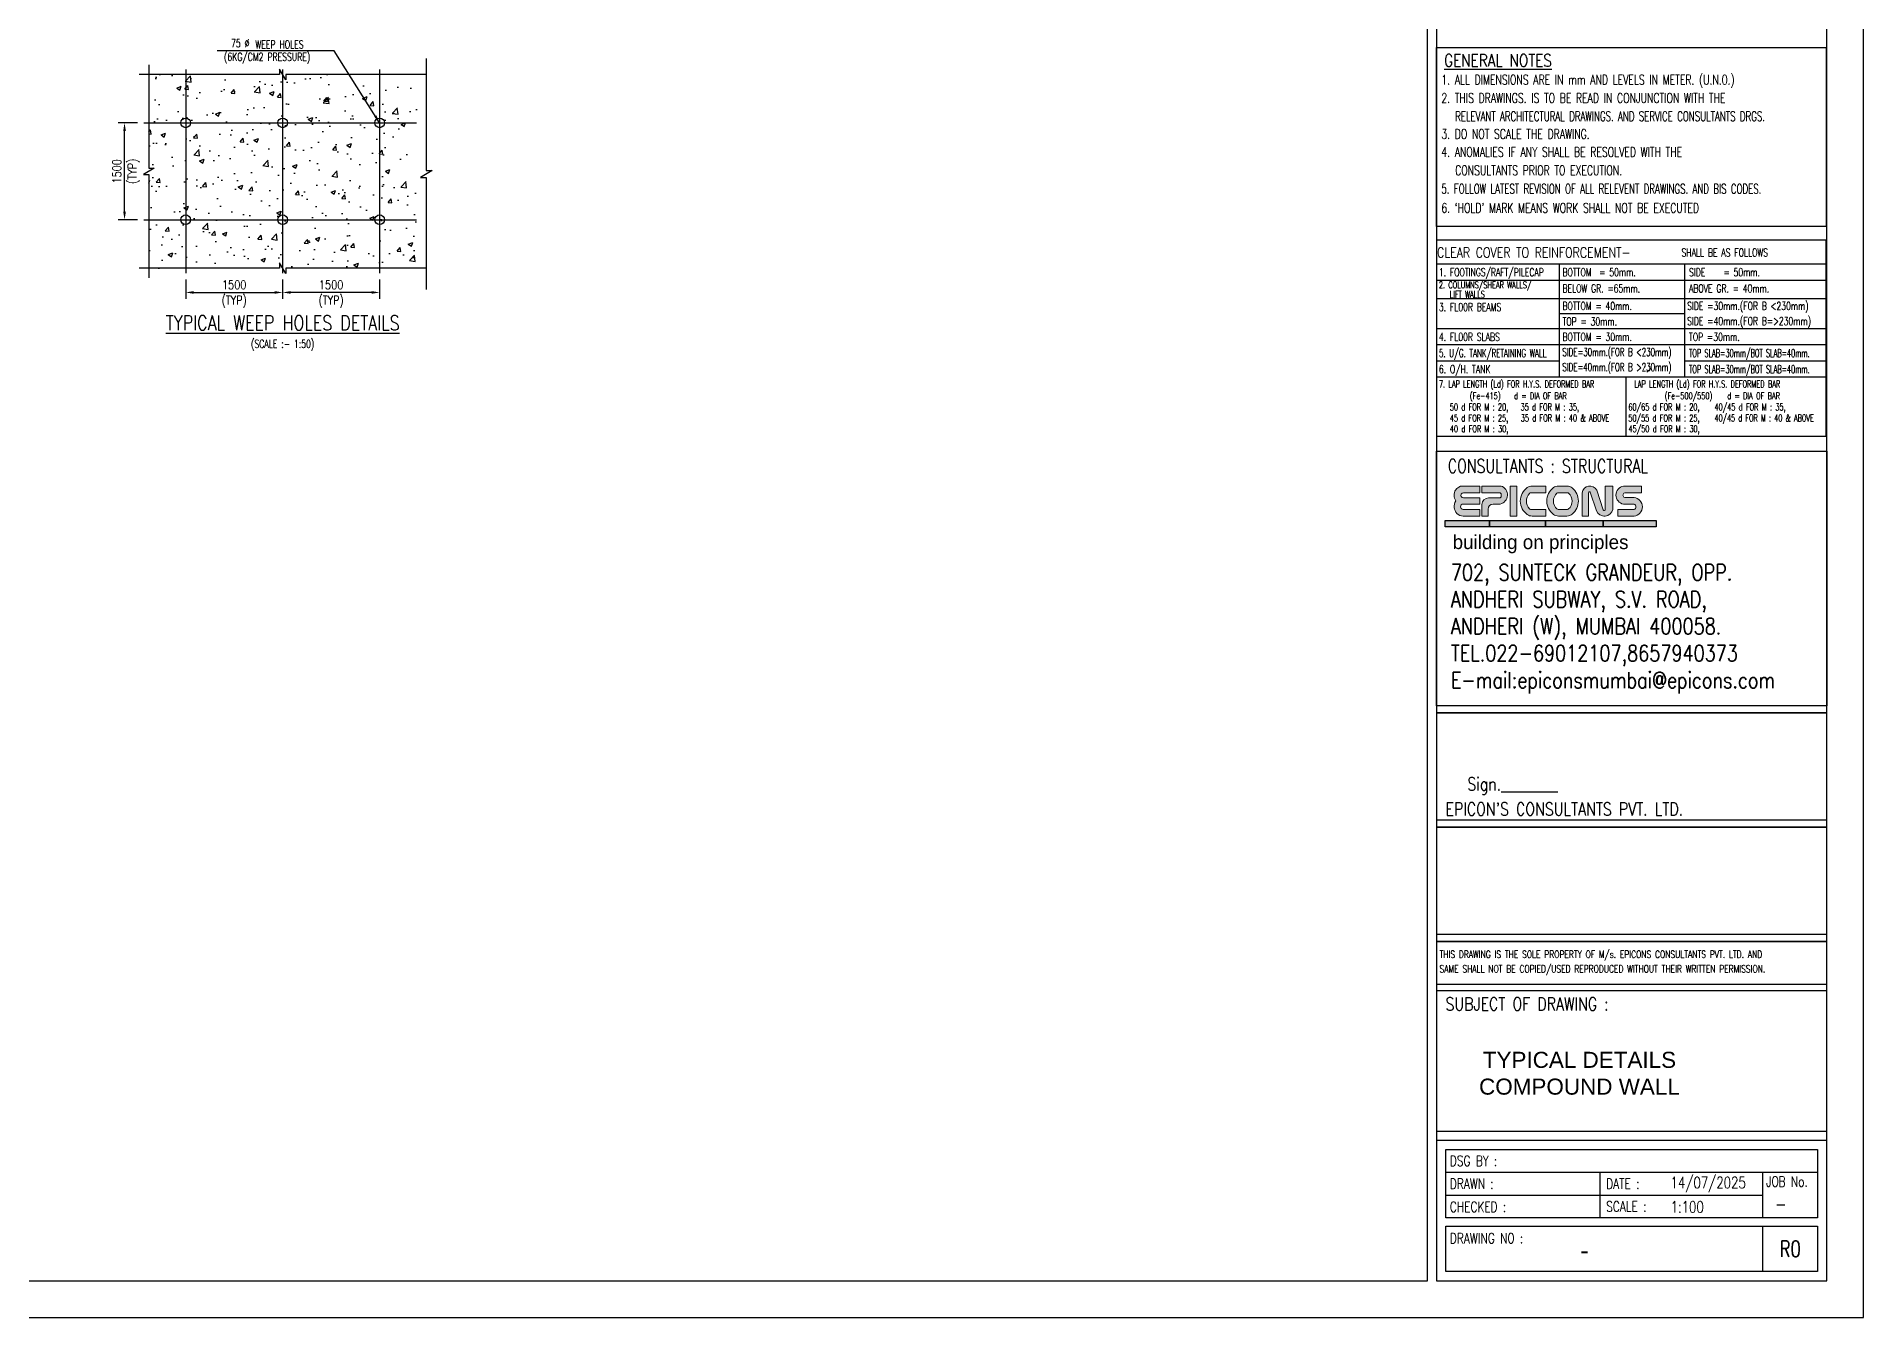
# Model space of a CAD drawing. Extents: x 324505 to 1272425, y -526289 to -156124.
# Drawn here: x 810959 to 867491, y -348663 to -309011 of the extents above; entities that cross this region are included whole.
import ezdxf
from ezdxf.enums import TextEntityAlignment as Align
from ezdxf.lldxf.tags import DXFTag

# ---------------------------------------------------------------- set-up
doc = ezdxf.new("R2010")
doc.units = 0
doc.header["$LTSCALE"] = 500
doc.header["$MEASUREMENT"] = 0
doc.header["$PDMODE"] = 35
doc.header["$PDSIZE"] = -15
doc.linetypes.add('CENTER2', pattern=[1.125, 0.75, -0.125, 0.125, -0.125])
doc.layers.get('DEFPOINTS').update_dxf_attribs({"color": 4})
doc.layers.add('00 ECPL LOGO', color=250, linetype='Continuous', lineweight=20)
doc.layers.add('HEADING-TXT', color=1, linetype='Continuous', lineweight=25)
for name, color, linetype in [('DIM1', 5, 'Continuous'), ('LINE CUT', 8, 'Continuous'), ('note t', 2, 'Continuous'), ('notes', 1, 'Continuous'), ('S-CENTER LINE', 8, 'CENTER2'), ('S-CONCRET LINE', 4, 'Continuous'), ('S-DIM-1', 5, 'Continuous'), ('S-PCC', 9, 'Continuous'), ('S-TEXT', 2, 'Continuous'), ('S-TEXT-1', 4, 'Continuous'), ('S-TITIL', 6, 'Continuous'), ('s_TITILE', 9, 'Continuous'), ('ss_TITILE', 9, 'Continuous'), ('TEXT1', 2, 'Continuous'), ('TITLE', 4, 'Continuous')]:
    doc.layers.add(name, color=color, linetype=linetype)
doc.styles.add('1PTT-GFC Sheet$0$1PTT-GFC Sheet$0$a-texts', font='simplex.shx', dxfattribs={"width": 0.75})
doc.styles.add('a-textb', font='arial.ttf')
doc.styles.add('a-texts', font='simplex.shx', dxfattribs={"width": 0.75})
doc.styles.add('D', font='simplex.shx', dxfattribs={"height": 200})
doc.styles.add('ROMANS', font='simplex.shx', dxfattribs={"width": 0.8, "height": 275, "bigfont": 'bigfont.shx'})
doc.styles.add('VA_ROOM_TEXT', font='GOTHIC.TTF')
tags = doc.linetypes.add('CENTER', pattern=[2, 1.25, -0.25, 0.25, -0.25]).pattern_tags.tags
tags[10:11] = [DXFTag(74, 4), DXFTag(75, 0), DXFTag(340, '0'), DXFTag(46, 1.0), DXFTag(50, 0.0), DXFTag(44, 0.0), DXFTag(45, 0.0)]
tags[8:9] = [DXFTag(74, 4), DXFTag(75, 0), DXFTag(340, '0'), DXFTag(46, 1.0), DXFTag(50, 0.0), DXFTag(44, 0.0), DXFTag(45, 0.0)]
tags[6:7] = [DXFTag(74, 4), DXFTag(75, 0), DXFTag(340, '0'), DXFTag(46, 1.0), DXFTag(50, 0.0), DXFTag(44, 0.0), DXFTag(45, 0.0)]
tags[4:5] = [DXFTag(74, 4), DXFTag(75, 0), DXFTag(340, '0'), DXFTag(46, 1.0), DXFTag(50, 0.0), DXFTag(44, 0.0), DXFTag(45, 0.0)]
doc.dimstyles.new('dim100', dxfattribs={"dimtxt": 250, "dimasz": 250, "dimexe": 200, "dimexo": 200, "dimgap": 100, "dimtad": 1, "dimdec": 0, "dimzin": 0, "dimdsep": 46, "dimtxsty": 'ROMANS', "dimcen": 0, "dimclrd": 5, "dimclre": 5, "dimclrt": 4, "dimadec": 0, "dimazin": 0, "dimtfac": 1, "dimtdec": 0, "dimtix": 1, "dimtofl": 0, "dimtmove": 2, "dimatfit": 3, "dimfxl": 0, "dimtolj": 1, "dimtzin": 0, "dimlwd": -1, "dimlwe": -1, "dimarcsym": 0})
doc.dimstyles.new('dim50', dxfattribs={"dimtxt": 250, "dimasz": 250, "dimexe": 200, "dimexo": 200, "dimgap": 100, "dimtad": 1, "dimdec": 0, "dimlfac": 0.5, "dimzin": 0, "dimdsep": 46, "dimtxsty": 'ROMANS', "dimcen": 0, "dimclrd": 5, "dimclre": 5, "dimclrt": 4, "dimadec": 0, "dimazin": 0, "dimtfac": 1, "dimtdec": 0, "dimtix": 1, "dimtofl": 0, "dimtmove": 2, "dimatfit": 3, "dimfxl": 0, "dimtolj": 1, "dimtzin": 0, "dimlwd": -1, "dimlwe": -1, "dimarcsym": 0})

# ---------------------------------------------------------------- blocks, each defined once
blk = doc.blocks.new('*D489')
at = {"layer": 'DEFPOINTS', "color": 0}
for p in [(815575, -316333), (818575, -316333), (818575, -316933)]:
    blk.add_point(p, dxfattribs=at)
at = {"layer": 'S-DIM-1', "color": 5}
for p, q in [((815575, -316533), (815575, -317133)), ((818575, -316533), (818575, -317133)), ((815825, -316933), (818325, -316933))]:
    blk.add_line(p, q, dxfattribs=at)
for points in [[(815825, -316891), (815825, -316975), (815575, -316933)], [(818325, -316891), (818325, -316975), (818575, -316933)]]:
    blk.add_solid(points, dxfattribs=at)
at = {"layer": 'S-DIM-1', "color": 4, "char_height": 275, "style": 'ROMANS'}
for s, insert, attachment_point in [('\\A1;1500', (817075, -316833), 8), ('\\A1;(TYP)', (817075, -317033), 2)]:
    blk.add_mtext(s, dxfattribs=dict(at, insert=insert, attachment_point=attachment_point))
blk = doc.blocks.new('*D490')
at = {"layer": 'DEFPOINTS', "color": 0}
for p in [(813682, -311683), (814282, -311683), (814282, -314683)]:
    blk.add_point(p, dxfattribs=at)
at = {"layer": 'S-DIM-1', "color": 5}
for p, q in [((814082, -311683), (813482, -311683)), ((813682, -314433), (813682, -311933)), ((814082, -314683), (813482, -314683))]:
    blk.add_line(p, q, dxfattribs=at)
for points in [[(813641, -311933), (813724, -311933), (813682, -311683)], [(813641, -314433), (813724, -314433), (813682, -314683)]]:
    blk.add_solid(points, dxfattribs=at)
at = {"layer": 'S-DIM-1', "color": 4, "char_height": 275, "rotation": 90, "style": 'ROMANS'}
for s, insert, attachment_point in [('\\A1;1500', (813582, -313183), 8), ('\\A1;(TYP)', (813782, -313183), 2)]:
    blk.add_mtext(s, dxfattribs=dict(at, insert=insert, attachment_point=attachment_point))
blk = doc.blocks.new('*D491')
at = {"layer": 'DEFPOINTS', "color": 0}
for p in [(818575, -316333), (821575, -316333), (818575, -316933)]:
    blk.add_point(p, dxfattribs=at)
at = {"layer": 'S-DIM-1', "color": 5}
for p, q in [((818575, -316533), (818575, -317133)), ((821575, -316533), (821575, -317133)), ((821325, -316933), (818825, -316933))]:
    blk.add_line(p, q, dxfattribs=at)
for points in [[(818825, -316891), (818825, -316975), (818575, -316933)], [(821325, -316891), (821325, -316975), (821575, -316933)]]:
    blk.add_solid(points, dxfattribs=at)
at = {"layer": 'S-DIM-1', "color": 4, "char_height": 275, "style": 'ROMANS'}
for s, insert, attachment_point in [('\\A1;1500', (820075, -316833), 8), ('\\A1;(TYP)', (820075, -317033), 2)]:
    blk.add_mtext(s, dxfattribs=dict(at, insert=insert, attachment_point=attachment_point))
blk = doc.blocks.new('zw$155A')
at = {"layer": '00 ECPL LOGO'}
h = blk.add_hatch(color=152, dxfattribs=at)
h.dxf.hatch_style = 1
h.paths.add_polyline_path([(79640, 17972), (79640, 18120), (79271, 18120, 0.261636), (79116, 18033, 0.285841), (79118, 17796, 0.344902), (79145, 17521, 0.204992), (79277, 17465), (79640, 17465), (79640, 17610), (79286, 17610, -1), (79277, 17727), (79640, 17727), (79640, 17861), (79286, 17861, -1), (79283, 17972)])
h = blk.add_hatch(color=152, dxfattribs=at)
h.dxf.hatch_style = 1
h.paths.add_polyline_path([(80107, 18120), (79689, 18120), (79689, 17972), (80086, 17972, -0.440545), (80086, 17861), (79834, 17861, 0.414214), (79689, 17716), (79689, 17465), (79825, 17465), (79825, 17618, -0.414214), (79934, 17727), (80086, 17727, 0.757811)])
h.paths.add_polyline_path([(80446, 18120), (80304, 18120), (80304, 17465), (80446, 17465)])
h.paths.add_polyline_path([(81081, 18120), (80782, 18120, 0.154275), (80677, 18087, 0.519672), (80677, 17498, 0.154275), (80782, 17465), (81081, 17465), (81081, 17610), (80750, 17610, -0.210356), (80723, 17622, -0.388707), (80723, 17960, -0.210356), (80750, 17972), (81081, 17972)])
h.paths.add_polyline_path([(81540, 18120), (81355, 18120, 0.159018), (81248, 18085, 0.507969), (81248, 17500, 0.159018), (81355, 17465), (81540, 17465, 0.173791), (81656, 17506, 0.472311), (81656, 18078, 0.173791)])
h.paths.add_polyline_path([(81553, 17972, -0.185052), (81577, 17962, -0.445894), (81577, 17619, -0.185052), (81553, 17610), (81348, 17610, -0.185052), (81323, 17619, -0.445894), (81323, 17962, -0.185052), (81348, 17972)], flags=16)
h.paths.add_polyline_path([(82190, 18031, 0.723435), (81870, 17972), (81870, 17465), (82011, 17465), (82011, 17972, -0.723435), (82047, 17986), (82181, 17579, 0.724077), (82538, 17610), (82538, 18120), (82376, 18120), (82376, 17612, -0.755661), (82333, 17598)])
h.paths.add_polyline_path([(83163, 18120), (82770, 18120, 0.823713), (82770, 17724), (83001, 17724, -0.713272), (83001, 17610), (82649, 17610), (82649, 17465), (83001, 17465, 0.900309), (83001, 17871), (82798, 17871, -0.746931), (82798, 17972), (83163, 17972)])
at = {"layer": 'S-TEXT'}
h = blk.add_hatch(color=142, dxfattribs=at)
h.dxf.hatch_style = 1
h.paths.add_polyline_path([(78890, 17369), (78890, 17231), (79850, 17231), (79850, 17369)])
h = blk.add_hatch(color=9, dxfattribs=at)
h.dxf.hatch_style = 1
h.paths.add_polyline_path([(79850, 17369), (81076, 17369), (81076, 17231), (79850, 17231)])
h = blk.add_hatch(color=142, dxfattribs=at)
h.dxf.hatch_style = 1
h.paths.add_polyline_path([(81076, 17231), (82333, 17231), (82333, 17369), (81076, 17369)])
h = blk.add_hatch(color=4, dxfattribs=at)
h.dxf.hatch_style = 1
h.paths.add_polyline_path([(82333, 17369), (82333, 17231), (83486, 17231), (83486, 17369)])
at = {"layer": '00 ECPL LOGO', "color": 152}
for p, q in [((79640, 18120, 0), (79271, 18120, 0)), ((79286, 17972, 0), (79640, 17972, 0)), ((80107, 18120, 0), (79689, 18120, 0)), ((80304, 18120, 0), (80446, 18120, 0)), ((80304, 18120, 0), (80304, 17465, 0)), ((80446, 18120, 0), (80446, 17465, 0)), ((80750, 17972, 0), (81081, 17972, 0)), ((80782, 18120, 0), (81081, 18120, 0)), ((81081, 17972, 0), (81081, 18120, 0)), ((81348, 17972, 0), (81553, 17972, 0)), ((81355, 18120, 0), (81540, 18120, 0)), ((81870, 17972, 0), (81870, 17465, 0)), ((82011, 17972, 0), (82011, 17465, 0)), ((82047, 17986, 0), (82181, 17579, 0)), ((82190, 18031, 0), (82333, 17598, 0)), ((82376, 18120, 0), (82538, 18120, 0)), ((82538, 18120, 0), (82376, 18120, 0)), ((82376, 18120, 0), (82376, 17610, 0)), ((82538, 18120, 0), (82538, 17610, 0)), ((82538, 17972, 0), (82538, 17972, 0)), ((82770, 18120, 0), (83163, 18120, 0)), ((83163, 18120, 0), (82770, 18120, 0)), ((82798, 17972, 0), (83163, 17972, 0)), ((83163, 17972, 0), (83163, 18120, 0)), ((79277, 17727, 0), (79640, 17727, 0)), ((79640, 17610, 0), (79277, 17610, 0)), ((79640, 17861, 0), (79286, 17861, 0)), ((79640, 17727, 0), (79640, 17861, 0)), ((79640, 17465, 0), (79640, 17610, 0)), ((79689, 17716, 0), (79689, 17465, 0)), ((79825, 17618, 0), (79825, 17465, 0)), ((80086, 17861, 0), (79834, 17861, 0)), ((79934, 17727, 0), (80086, 17727, 0)), ((80750, 17610, 0), (81081, 17610, 0)), ((81081, 17465, 0), (81081, 17610, 0)), ((81348, 17610, 0), (81553, 17610, 0)), ((82538, 17610, 0), (82538, 17610, 0)), ((82649, 17465, 0), (82649, 17610, 0)), ((82649, 17610, 0), (83001, 17610, 0)), ((83001, 17724, 0), (82770, 17724, 0)), ((83001, 17871, 0), (82798, 17871, 0)), ((79277, 17465, 0), (79640, 17465, 0)), ((79689, 17465, 0), (79825, 17465, 0)), ((80304, 17465, 0), (80446, 17465, 0)), ((80782, 17465, 0), (81081, 17465, 0)), ((81540, 17465, 0), (81355, 17465, 0)), ((81870, 17465, 0), (82011, 17465, 0)), ((82347, 17465, 0), (82376, 17465, 0)), ((82376, 17466, 0), (82376, 17465, 0)), ((82649, 17465, 0), (83001, 17465, 0)), ((82649, 17465, 0), (83001, 17465, 0))]:
    blk.add_line(p, q, dxfattribs=at)
at = {"layer": '00 ECPL LOGO', "color": 152, "elevation": 0}
for points in [[(79271, 18120), (79640, 18120), (79640, 17972)], [(80086, 17972), (79689, 17972), (79689, 18120), (80107, 18120)], [(80304, 18120), (80446, 18120)], [(80782, 18120), (81081, 18120)], [(81355, 18120), (81540, 18120)], [(82376, 18120), (82538, 18120)], [(82770, 18120), (83163, 18120)]]:
    blk.add_lwpolyline(points, dxfattribs=at)
at = {"layer": '00 ECPL LOGO', "color": 152}
for centre, radius, start, end in [((79307, 17916, 0), 224, 148.648, 212.4563), ((79271, 17938, 0), 182, 90, 148.648), ((79284, 17916, 0), 55.4, 88.7637, 271.2363), ((80042, 17926, 0), 204, 282.7188, 71.3398), ((80036, 17916, 0), 75.1, 312.4487, 47.5513), ((80884, 17792, 0), 360, 125.0807, 234.9193), ((80908, 17791, 0), 250, 137.5171, 222.4829), ((80782, 17938, 0), 182, 90, 125.0807), ((80750, 17935, 0), 36.3, 90, 137.5171), ((81462, 17792, 0), 362, 126.1417, 233.8583), ((81477, 17791, 0), 231, 131.9364, 228.0636), ((81355, 17938, 0), 182, 90, 126.1417), ((81348, 17935, 0), 36.3, 90, 131.9364), ((81540, 17938, 0), 182, 50.5638, 90), ((81553, 17935, 0), 36.3, 48.0636, 90), ((81423, 17791, 0), 231, 311.9364, 48.0636), ((81420, 17792, 0), 370, 309.4362, 50.5638), ((82040, 17949, 0), 171, 28.75, 172.2831), ((82031, 17973, 0), 20.3, 40.0191, 183.5523), ((82808, 17922, 0), 201, 101.0425, 258.9575), ((82813, 17921, 0), 52.5, 106.4856, 253.5144), ((79307, 17676, 0), 224, 147.5437, 223.6612), ((79277, 17647, 0), 182, 223.6612, 270), ((79282, 17669, 0), 58.8, 94.0242, 265.9758), ((79834, 17716, 0), 145, 90, 180), ((79934, 17618, 0), 109, 90, 180), ((80750, 17647, 0), 36.3, 222.4829, 270), ((81348, 17647, 0), 36.3, 228.0636, 270), ((81553, 17647, 0), 36.3, 270, 311.9364), ((82355, 17653, 0), 189, 203.2219, 346.755), ((82352, 17611, 0), 23.9, 214.0796, 357.6127), ((82980, 17668, 0), 204, 276.006, 83.994), ((82982, 17667, 0), 60.3, 289.0016, 70.9984), ((80782, 17647, 0), 182, 234.9193, 270), ((81355, 17647, 0), 182, 233.8583, 270), ((81540, 17647, 0), 182, 270, 309.4362)]:
    blk.add_arc(centre, radius, start, end, dxfattribs=at)
at = {"layer": 'DIM1', "color": 7}
blk.add_lwpolyline([(78700, 27673), (87187, 27673), (87187, 23777), (78700, 23777)], close=True, dxfattribs=at)
at = {"layer": 'notes', "color": 4}
blk.add_line((83278, 20599), (83368, 20682), dxfattribs=at)
at = {"layer": 'S-TEXT', "color": 7, "elevation": 0}
for points in [[(78890, 17369), (79850, 17369), (79850, 17231), (78890, 17231)], [(79850, 17369), (81076, 17369), (81076, 17231), (79850, 17231)], [(81076, 17369), (82333, 17369), (82333, 17231), (81076, 17231)], [(82333, 17369), (83486, 17369), (83486, 17231), (82333, 17231)]]:
    blk.add_lwpolyline(points, close=True, dxfattribs=at)
at = {"layer": 's_TITILE', "color": 1}
for p, q in [((78900, 2172), (78900, 3660)), ((78900, 3660), (87000, 3660)), ((87000, 3660), (87000, 2172)), ((78900, 3164), (87000, 3164)), ((82265, 2172), (82265, 3164)), ((85810, 2172), (85810, 3164)), ((78900, 2668), (85810, 2668)), ((87000, 2172), (78900, 2172)), ((78900, 1000), (78900, 1992)), ((78900, 1992), (87000, 1992)), ((85810, 1000), (85810, 1992)), ((87000, 1992), (87000, 1000)), ((87000, 1000), (78900, 1000))]:
    blk.add_line(p, q, dxfattribs=at)
at = {"layer": 's_TITILE', "color": 7}
blk.add_lwpolyline([(0, 0), (88000, 0), (88000, 58000), (0, 58000)], close=True, dxfattribs=at)
at = {"layer": 's_TITILE', "color": 1}
for points in [[(1300, 800), (78500, 800), (78500, 57200), (1300, 57200)], [(87200, 57200), (78700, 57200), (78700, 800), (87200, 800)], [(87200, 18877), (87200, 13333), (78700, 13333), (78700, 18877)], [(78700, 4060), (87200, 4060), (87200, 7119), (78700, 7119)], [(78700, 800), (87200, 800), (87200, 3860), (78700, 3860)]]:
    blk.add_lwpolyline(points, close=True, dxfattribs=at)
for points in [[(78700, 13178), (78700, 10842), (87200, 10842), (87200, 13178), (78700, 13178), (87200, 13178)], [(78700, 13178), (78700, 10842), (87200, 10842), (87200, 13178), (78700, 13178), (87200, 13178)], [(78700, 10687), (78700, 8351), (87200, 8351), (87200, 10687), (78700, 10687), (87200, 10687)], [(78700, 8196), (78700, 7266), (87200, 7266), (87200, 8196), (78700, 8196), (87200, 8196)]]:
    blk.add_lwpolyline(points, dxfattribs=at)
at = {"layer": 'TEXT1', "color": 5}
for p, q in [((87187, 22602), (78700, 22602)), ((87187, 22196), (78700, 22196)), ((87187, 22196), (78700, 22196)), ((87187, 21545), (78700, 21545)), ((84111, 21871), (81379, 21871)), ((87187, 21193), (78700, 21193)), ((87187, 21193), (78700, 21193)), ((81379, 20841), (78700, 20841)), ((87187, 20841), (84111, 20841)), ((87187, 20489), (78700, 20489))]:
    blk.add_line(p, q, dxfattribs=at)
at = {"layer": 'TITLE', "color": 0}
for p, q in [((87187, 22954), (78700, 22954)), ((81379, 20489), (81379, 22954)), ((84111, 20489), (84111, 22954)), ((82834, 19206), (82834, 20489))]:
    blk.add_line(p, q, dxfattribs=at)
blk.add_lwpolyline([(87187, 23476), (78700, 23476), (78700, 19206), (87187, 19206)], close=True, dxfattribs=at)
at = {"layer": '00 ECPL LOGO', "color": 152, "style": 'VA_ROOM_TEXT'}
blk.add_text('building on principles', height=306.82, dxfattribs=at).set_placement((79050, 16745, 0))
at = {"layer": 'HEADING-TXT', "color": 6, "style": 'ROMANS', "width": 0.8}
blk.add_text('%%UGENERAL NOTES', height=271.54, dxfattribs=at).set_placement((78865, 27259))
at = {"layer": 'note t', "style": 'D', "width": 0.8}
blk.add_text(' CLEAR COVER TO REINFORCEMENT- ', height=219.15, dxfattribs=at).set_placement((78591, 23099))
at = {"layer": 'notes', "color": 4, "style": 'ROMANS'}
for s, height, width, p in [('1. ALL DIMENSIONS ARE IN mm AND LEVELS IN METER. (U.N.0.)', 211.2, 0.7, (78805, 26869)), ('2. THIS DRAWINGS. IS TO BE READ IN CONJUNCTION WITH THE', 211.2, 0.7, (78805, 26470)), ('RELEVANT ARCHITECTURAL DRAWINGS. AND SERVICE CONSULTANTS DRGS.', 211.2, 0.65, (79106, 26072)), ('3. DO NOT SCALE THE DRAWING. ', 211.2, 0.7, (78805, 25686)), ('4. ANOMALIES IF ANY SHALL BE RESOLVED WITH THE', 211.2, 0.7, (78805, 25294)), ('CONSULTANTS PRIOR TO EXECUTION.', 211.2, 0.7, (79106, 24893)), ('5. FOLLOW LATEST REVISION OF ALL RELEVENT DRAWINGS. AND BIS CODES.', 211.2, 0.65, (78805, 24491)), ("6. `HOLD' MARK MEANS WORK SHALL NOT BE EXECUTED", 211.2, 0.7, (78805, 24075)), ('SHALL BE AS FOLLOWS', 174.32, 0.7, (84037, 23120)), ('50 d FOR M : 20,', 149.42, 0.7, (78989, 19769, -112947)), ('35 d FOR M : 35,', 149.42, 0.7, (80531, 19768, -112947)), ('60/65 d FOR M : 20,', 149.42, 0.7, (82878, 19769, -112947)), ('40/45 d FOR M : 35,', 149.42, 0.7, (84753, 19768, -112947)), ('45 d FOR M : 25,', 149.42, 0.7, (78988, 19525, -112947)), ('35 d FOR M : 40 & ABOVE', 149.42, 0.7, (80534, 19526, -112947)), ('50/55 d FOR M : 25,', 149.42, 0.7, (82877, 19525, -112947)), ('40/45 d FOR M : 40 & ABOVE', 149.42, 0.65, (84756, 19526, -112947)), ('40 d FOR M : 30,', 149.42, 0.7, (78991, 19291, -112947)), ('45/50 d FOR M : 30,', 149.42, 0.7, (82881, 19291, -112947))]:
    blk.add_text(s, height=height, dxfattribs=dict(at, width=width)).set_placement(p)
for s, height, width, p in [('1. FOOTINGS/RAFT/PILECAP', 174.32, 0.7, (78751, 22778)), ('BOTTOM  = 50mm.', 174.32, 0.7, (81444, 22778)), ('SIDE    = 50mm.', 174.32, 0.7, (84200, 22778)), ('2. COLUMNS/SHEAR WALLS/', 149.42, 0.7, (78751, 22503)), ('LIFT WALLS', 149.4, 0.7, (78987, 22296)), ('BELOW GR. =65mm.', 174.32, 0.7, (81444, 22426)), ('ABOVE GR. = 40mm.', 174.32, 0.7, (84200, 22426)), ('3. FL00R BEAMS ', 174.32, 0.7, (78751, 22020)), ('BOTTOM = 40mm.', 174.32, 0.7, (81444, 22043)), ('SIDE =30mm.(FOR B <230mm)', 174.32, 0.7, (84159, 22043)), ('TOP = 30mm.', 174.32, 0.7, (81444, 21705)), ('SIDE =40mm.(FOR B=>230mm)', 174.32, 0.7, (84159, 21714)), ('5. U/G. TANK/RETAINING WALL', 174.32, 0.65, (78751, 21017)), ('4. FL00R SLABS ', 174.32, 0.7, (78751, 21369)), ('SIDE=30mm.(FOR B <230mm)', 174.32, 0.65, (81440, 21040)), ('BOTTOM = 30mm.', 174.32, 0.7, (81444, 21369)), ('TOP SLAB=30mm/BOT SLAB=40mm.', 174.32, 0.6, (84200, 21017)), ('TOP =30mm.', 174.3, 0.7, (84200, 21369)), ('6. O/H. TANK', 174.32, 0.7, (78751, 20665)), ('SIDE=40mm.(FOR B >230mm)', 174.32, 0.65, (81440, 20711)), ('TOP SLAB=30mm/BOT SLAB=40mm.', 174.32, 0.6, (84200, 20665)), ('7. LAP LENGTH (Ld) FOR H.Y.S. DEFORMED BAR', 149.42, 0.7, (78751, 20344)), ('LAP LENGTH (Ld) FOR H.Y.S. DEFORMED BAR', 149.42, 0.7, (83008, 20344)), ('(Fe-415)   d = DIA OF BAR', 149.42, 0.7, (79425, 20085)), ('(Fe-500/550)   d = DIA OF BAR', 149.42, 0.7, (83669, 20085))]:
    blk.add_text(s, height=height, dxfattribs=dict(at, width=width)).set_placement(p, align=Align.MIDDLE_LEFT)
at = {"layer": 'S-TEXT-1', "insert": (79013, 16414), "char_height": 352.07, "width": 7521.74, "attachment_point": 1, "style": 'ROMANS'}
blk.add_mtext('702, SUNTECK GRANDEUR, OPP. ANDHERI SUBWAY, S.V. ROAD,\\PANDHERI (W), MUMBAI 400058.\\PTEL.022-69012107,8657940373\\PE-mail:epiconsmumbai@epicons.com', dxfattribs=at)
at = {"layer": 's_TITILE', "color": 2, "style": '1PTT-GFC Sheet$0$1PTT-GFC Sheet$0$a-texts', "width": 0.75}
for s, height, p in [('CONSULTANTS : STRUCTURAL', 300, (78945, 18406)), ('DSG BY :', 225, (78989, 3299)), ('DRAWN :', 225, (78989, 2803)), ('DATE :', 225, (82397, 2803)), ('JOB No.', 225, (85878, 2850)), ('CHECKED :', 225, (78989, 2298)), ('SCALE :', 225, (82397, 2307)), ('DRAWING NO :', 225, (78991, 1613))]:
    blk.add_text(s, height=height, dxfattribs=at).set_placement(p)
at = {"layer": 's_TITILE', "color": 2, "style": '1PTT-GFC Sheet$0$1PTT-GFC Sheet$0$a-texts', "width": 0.8}
blk.add_text('Sign.________ ', height=281.6, dxfattribs=at).set_placement((80433, 11586), align=Align.MIDDLE)
at = {"layer": 's_TITILE', "color": 2, "style": 'ROMANS', "width": 0.8}
for s, p in [("EPICON'S CONSULTANTS PVT. LTD.", (78896, 11080)), ('SUBJECT OF DRAWING :', (78896, 6833))]:
    blk.add_text(s, height=281.6, dxfattribs=at).set_placement(p, align=Align.MIDDLE_LEFT)
at = {"layer": 'ss_TITILE', "color": 2, "style": 'a-texts', "width": 0.75}
blk.add_text('1:100', height=250, dxfattribs=at).set_placement((83799, 2285))
blk.add_text('R0', height=350, dxfattribs=at).set_placement((86405, 1496), align=Align.MIDDLE_CENTER)
at = {"layer": 'TEXT1', "style": 'ROMANS', "width": 0.75}
for s, p in [('THIS DRAWING IS THE SOLE PROPERTY OF M/s. EPICONS CONSULTANTS PVT. LTD. AND', (78764, 7834)), ('SAME SHALL NOT BE COPIED/USED REPRODUCED WITHOUT THEIR WRITTEN PERMISSION.', (78764, 7516))]:
    blk.add_text(s, height=160, dxfattribs=at).set_placement(p)

msp = doc.modelspace()

# ---------------------------------------------------------------- hatches: boundary and pattern name
at = {"layer": 'S-PCC'}
h = msp.add_hatch(dxfattribs=at)
h.set_pattern_fill('AR-CONC', color=256, scale=200)
h.set_pattern_definition([(50, (-15638903.7, 779631.7), (1434.520365, -125.50427), [150, -1650]), (355, (-15638903.7, 779631.7), (-277.50267, 1504.38427), [120, -1320]), (100.451444, (-15638784.2, 779621.2), (1157.01769, 1378.87998), [127.48038, -1402.28422]), (46.1842, (-15638903.7, 780031.7), (2134.48266, -331.03856), [225, -2475]), (96.635635, (-15638725.9, 780004.1), (1869.3239, 1948.2372), [191.22068, -2103.42752]), (351.184164, (-15638903.7, 780031.7), (1869.3239, 1948.2372), [180, -1980]), (21, (-15638703.7, 779931.7), (1193.814104, -805.23778), [150, -1650]), (326, (-15638703.7, 779931.7), (486.63066, 1450.30009), [120, -1320]), (71.451445, (-15638604.3, 779864.6), (1680.44475, 645.0623), [127.48038, -1402.28422]), (37.5, (-15638903.75, 779631.7), (24.31971, 665.787708), [0, -1304, 0, -1340, 0, -1325]), (7.5, (-15638903.75, 779631.7), (526.139075, 788.823424), [0, -764, 0, -1274, 0, -505]), (327.5, (-15639349.75, 779631.7), (1067.644872, -45.109743), [0, -500, 0, -1560, 0, -2070]), (317.5, (-15639549.75, 779631.7), (1166.37234, 200.209965), [0, -650, 0, -1036, 0, -1470])])
h.paths.add_polyline_path([(814432.399, -310182.917), (814432.399, -313081.574), (814598.764, -313081.574), (814266.035, -313284.26), (814432.399, -313284.26), (814432.399, -316182.917), (822717.267, -316182.917), (822717.267, -313284.26), (822550.902, -313284.26), (822883.631, -313081.574), (822717.267, -313081.574), (822717.267, -310182.917)])

# ---------------------------------------------------------------- linework, layer by layer
at = {"layer": 'LINE CUT', "elevation": -5.014}
for points in [[(823017.267, -309694.433), (823017.267, -313157.75), (823197.396, -313157.75), (822837.137, -313377.206), (823017.267, -313377.206), (823017.267, -316840.523)], [(823017.267, -310182.917), (818676.176, -310182.917), (818676.176, -310349.281), (818473.49, -310016.553), (818473.49, -310182.917), (814132.399, -310182.917)], [(814432.399, -309882.917), (814432.399, -313081.574), (814598.764, -313081.574), (814266.035, -313284.26), (814432.399, -313284.26), (814432.399, -316482.917)], [(823017.267, -316182.917), (818676.176, -316182.917), (818676.176, -316349.281), (818473.49, -316016.553), (818473.49, -316182.917), (814132.399, -316182.917)]]:
    msp.add_lwpolyline(points, dxfattribs=at)
at = {"layer": 'S-CENTER LINE', "linetype": 'CENTER', "ltscale": 750}
for p, q in [((815574.833, -310032.917, -5.014), (815574.833, -316332.917, -5.014)), ((818574.833, -310032.917, -5.014), (818574.833, -316332.917, -5.014)), ((821574.833, -310032.917, -5.014), (821574.833, -316332.917, -5.014)), ((814282.399, -311682.917, -5.014), (822717.267, -311682.917, -5.014)), ((814282.399, -314682.917, -5.014), (822717.267, -314682.917, -5.014))]:
    msp.add_line(p, q, dxfattribs=at)
at = {"layer": 'S-CONCRET LINE'}
for centre in [(815574.833, -311682.917, -5.014), (818574.833, -311682.917, -5.014), (821574.833, -311682.917, -5.014), (815574.833, -314682.917, -5.014), (818574.833, -314682.917, -5.014), (821574.833, -314682.917, -5.014)]:
    msp.add_circle(centre, 150, dxfattribs=at)

# ---------------------------------------------------------------- block references
at = {"xscale": 1.420454545454545, "yscale": 1.420454545454545, "zscale": 1.420454545454545}
msp.add_blockref('zw$155A', (742491.026, -348663.35), dxfattribs=at)

# ---------------------------------------------------------------- texts
at = {"layer": 'S-TEXT', "style": 'ROMANS', "width": 0.7}
msp.add_text('(SCALE :- 1:50)', height=250, dxfattribs=at).set_placement((818574.833, -318523.617, -225.642), align=Align.MIDDLE_CENTER)
at = {"layer": 'S-TEXT-1', "style": 'ROMANS', "width": 0.7}
for s, p in [('75 %%C', (816976.151, -309219.131, -225.642)), ('WEEP HOLES', (817731.716, -309257.629)), (' (6KG/CM2 PRESSURE)', (816639.268, -309640.192, -235.482))]:
    msp.add_text(s, height=250, dxfattribs=at).set_placement(p, align=Align.MIDDLE_LEFT)
at = {"layer": 'S-TITIL', "style": 'ROMANS', "width": 0.8}
msp.add_text('%%UTYPICAL WEEP HOLES DETAILS', height=450, dxfattribs=at).set_placement((818574.833, -317873.617, -225.642), align=Align.MIDDLE_CENTER)
at = {"layer": 's_TITILE', "color": 2, "style": '1PTT-GFC Sheet$0$1PTT-GFC Sheet$0$a-texts', "width": 0.75}
msp.add_text('-', height=426.136, dxfattribs=at).set_placement((864757.115, -344936.353), align=Align.TOP_LEFT)
at = {"layer": 'ss_TITILE', "color": 2, "style": 'a-texts', "width": 0.75}
msp.add_text('14/07/2025', height=355.1136, dxfattribs=at).set_placement((861523.355, -344665.259))
at = {"layer": 'ss_TITILE', "color": 2, "style": 'a-textb'}
msp.add_text('-', height=568.182, dxfattribs=at).set_placement((858730.091, -346866.091))
at = {"layer": 'ss_TITILE', "color": 2, "insert": (858702.293, -341105.964), "char_height": 497.15909, "width": 8134.4392, "attachment_point": 5, "style": 'a-textb'}
msp.add_mtext('TYPICAL DETAILS COMPOUND WALL', dxfattribs=at)

# ---------------------------------------------------------------- dimensions: what is measured, and where the dimension line sits
at = {"layer": 'S-DIM-1'}
for base, p1, p2, angle, picture, middle in [((813682.399, -311682.917, -5.014), (814282.399, -314682.917, -5.014), (814282.399, -311682.917, -5.014), 90, '*D490', (813682.399, -313182.917, -5.014)), ((818574.833, -316932.917, -5.014), (821574.833, -316332.917, -5.014), (818574.833, -316332.917, -5.014), 180, '*D491', (820074.833, -316932.917, -5.014))]:
    dim = msp.add_linear_dim(base=base, p1=p1, p2=p2, angle=angle, text='<>\\X(TYP)', dimstyle='dim50', dxfattribs=at)
    dim.commit()
    dim.dimension.update_dxf_attribs({"geometry": picture, "text_midpoint": middle})
dim = msp.add_linear_dim(base=(818574.833, -316932.917, -5.014), p1=(815574.833, -316332.917, -5.014), p2=(818574.833, -316332.917, -5.014), text='<>\\X(TYP)', dimstyle='dim50', dxfattribs=at)
dim.commit()
dim.dimension.update_dxf_attribs({"geometry": '*D489', "text_midpoint": (817074.833, -316932.917, -5.014)})

# ---------------------------------------------------------------- leaders
msp.add_leader([(821574.833, -311682.917), (820166.076, -309457.629), (816545.283, -309457.629)], dimstyle='dim100', override={"dimgap": 100, "dimtad": 0}, dxfattribs=at)

doc.saveas('drawing.dxf')
